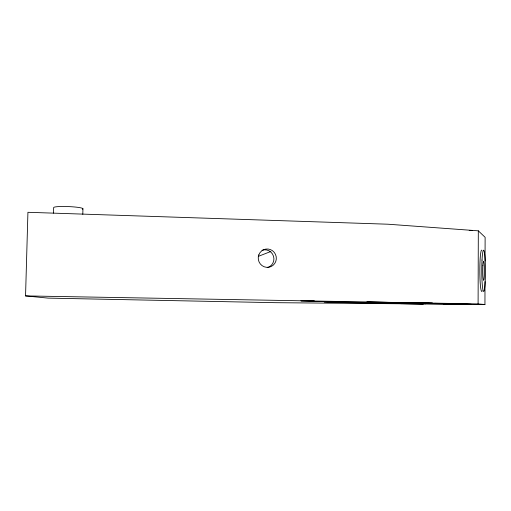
<?xml version="1.0" encoding="UTF-8"?>
<svg xmlns="http://www.w3.org/2000/svg" width="511" height="511" viewBox="0 0 511 511"><rect width="100%" height="100%" fill="white"/><g stroke="black" fill="none" stroke-linecap="round" stroke-linejoin="round"><path stroke-width="0.77" d="M484.945 304.511L478.098 303.911L478.315 230.831L387.97 224.214L27.926 212.295L25.55 295.907L48.098 298.111L275.186 302.678L484.945 304.511L485.003 281.587M485.054 261.032L485.118 237.308L478.315 230.831M82.801 214.345L82.942 208.795M53.508 213.151L53.661 207.619A14.653 1.597 2.3 0 1 70.294 206.674A14.653 1.597 2.3 0 1 82.36 209.184M258.272 256.388L270.817 251.482M469.226 230.455L472.413 230.397M437.914 303.528L443.369 303.534L324.031 301.873L341.853 302.582L425.733 303.713L424.5 303.643M25.55 295.907L478.098 303.911M391.994 303.247L392.384 303.266M387.747 302.716L388.251 302.742M417.857 303.553L417.468 303.534L450.395 303.994M436.03 303.419L434.765 303.336L463.375 303.719L466.428 303.956L448.53 303.713L471.295 304.326L443.605 303.904L444.672 303.968M262.047 250.275A9.07 8.904 73.7 0 1 273.532 256.286A9.07 8.904 73.7 0 1 267.247 267.636M482.186 290.861A20.651 1.878 89.9 0 1 479.842 272.555A20.651 1.878 89.9 0 1 481.816 250.192M301.062 300.838L314.297 301.043L301.062 300.838M409.107 302.806L432.466 303.151L409.107 302.806M364.911 303.374L374.997 303.528L364.911 303.374M395.418 302.493L366.936 302.033L395.418 302.493M401.429 303.694L423.415 303.962L398.874 303.572L401.429 303.694M331.997 301.624L315.012 301.401L339.393 301.937L331.997 301.624M258.809 254.88A9.204 9.032 73.7 0 0 268.792 267.253A9.204 9.032 73.7 0 0 274.26 252.389A9.204 9.032 73.7 0 0 258.809 254.88M482.026 260.067A20.67 1.84 89.9 0 0 483.604 291.462A20.67 1.84 89.9 0 0 485.207 260.865A20.67 1.84 89.9 0 0 482.026 260.067M482.921 265.733A9.549 0.85 89.9 0 0 483.63 280.341A9.549 0.85 89.9 0 0 484.39 266.308A9.549 0.85 89.9 0 0 482.921 265.733"/></g></svg>
